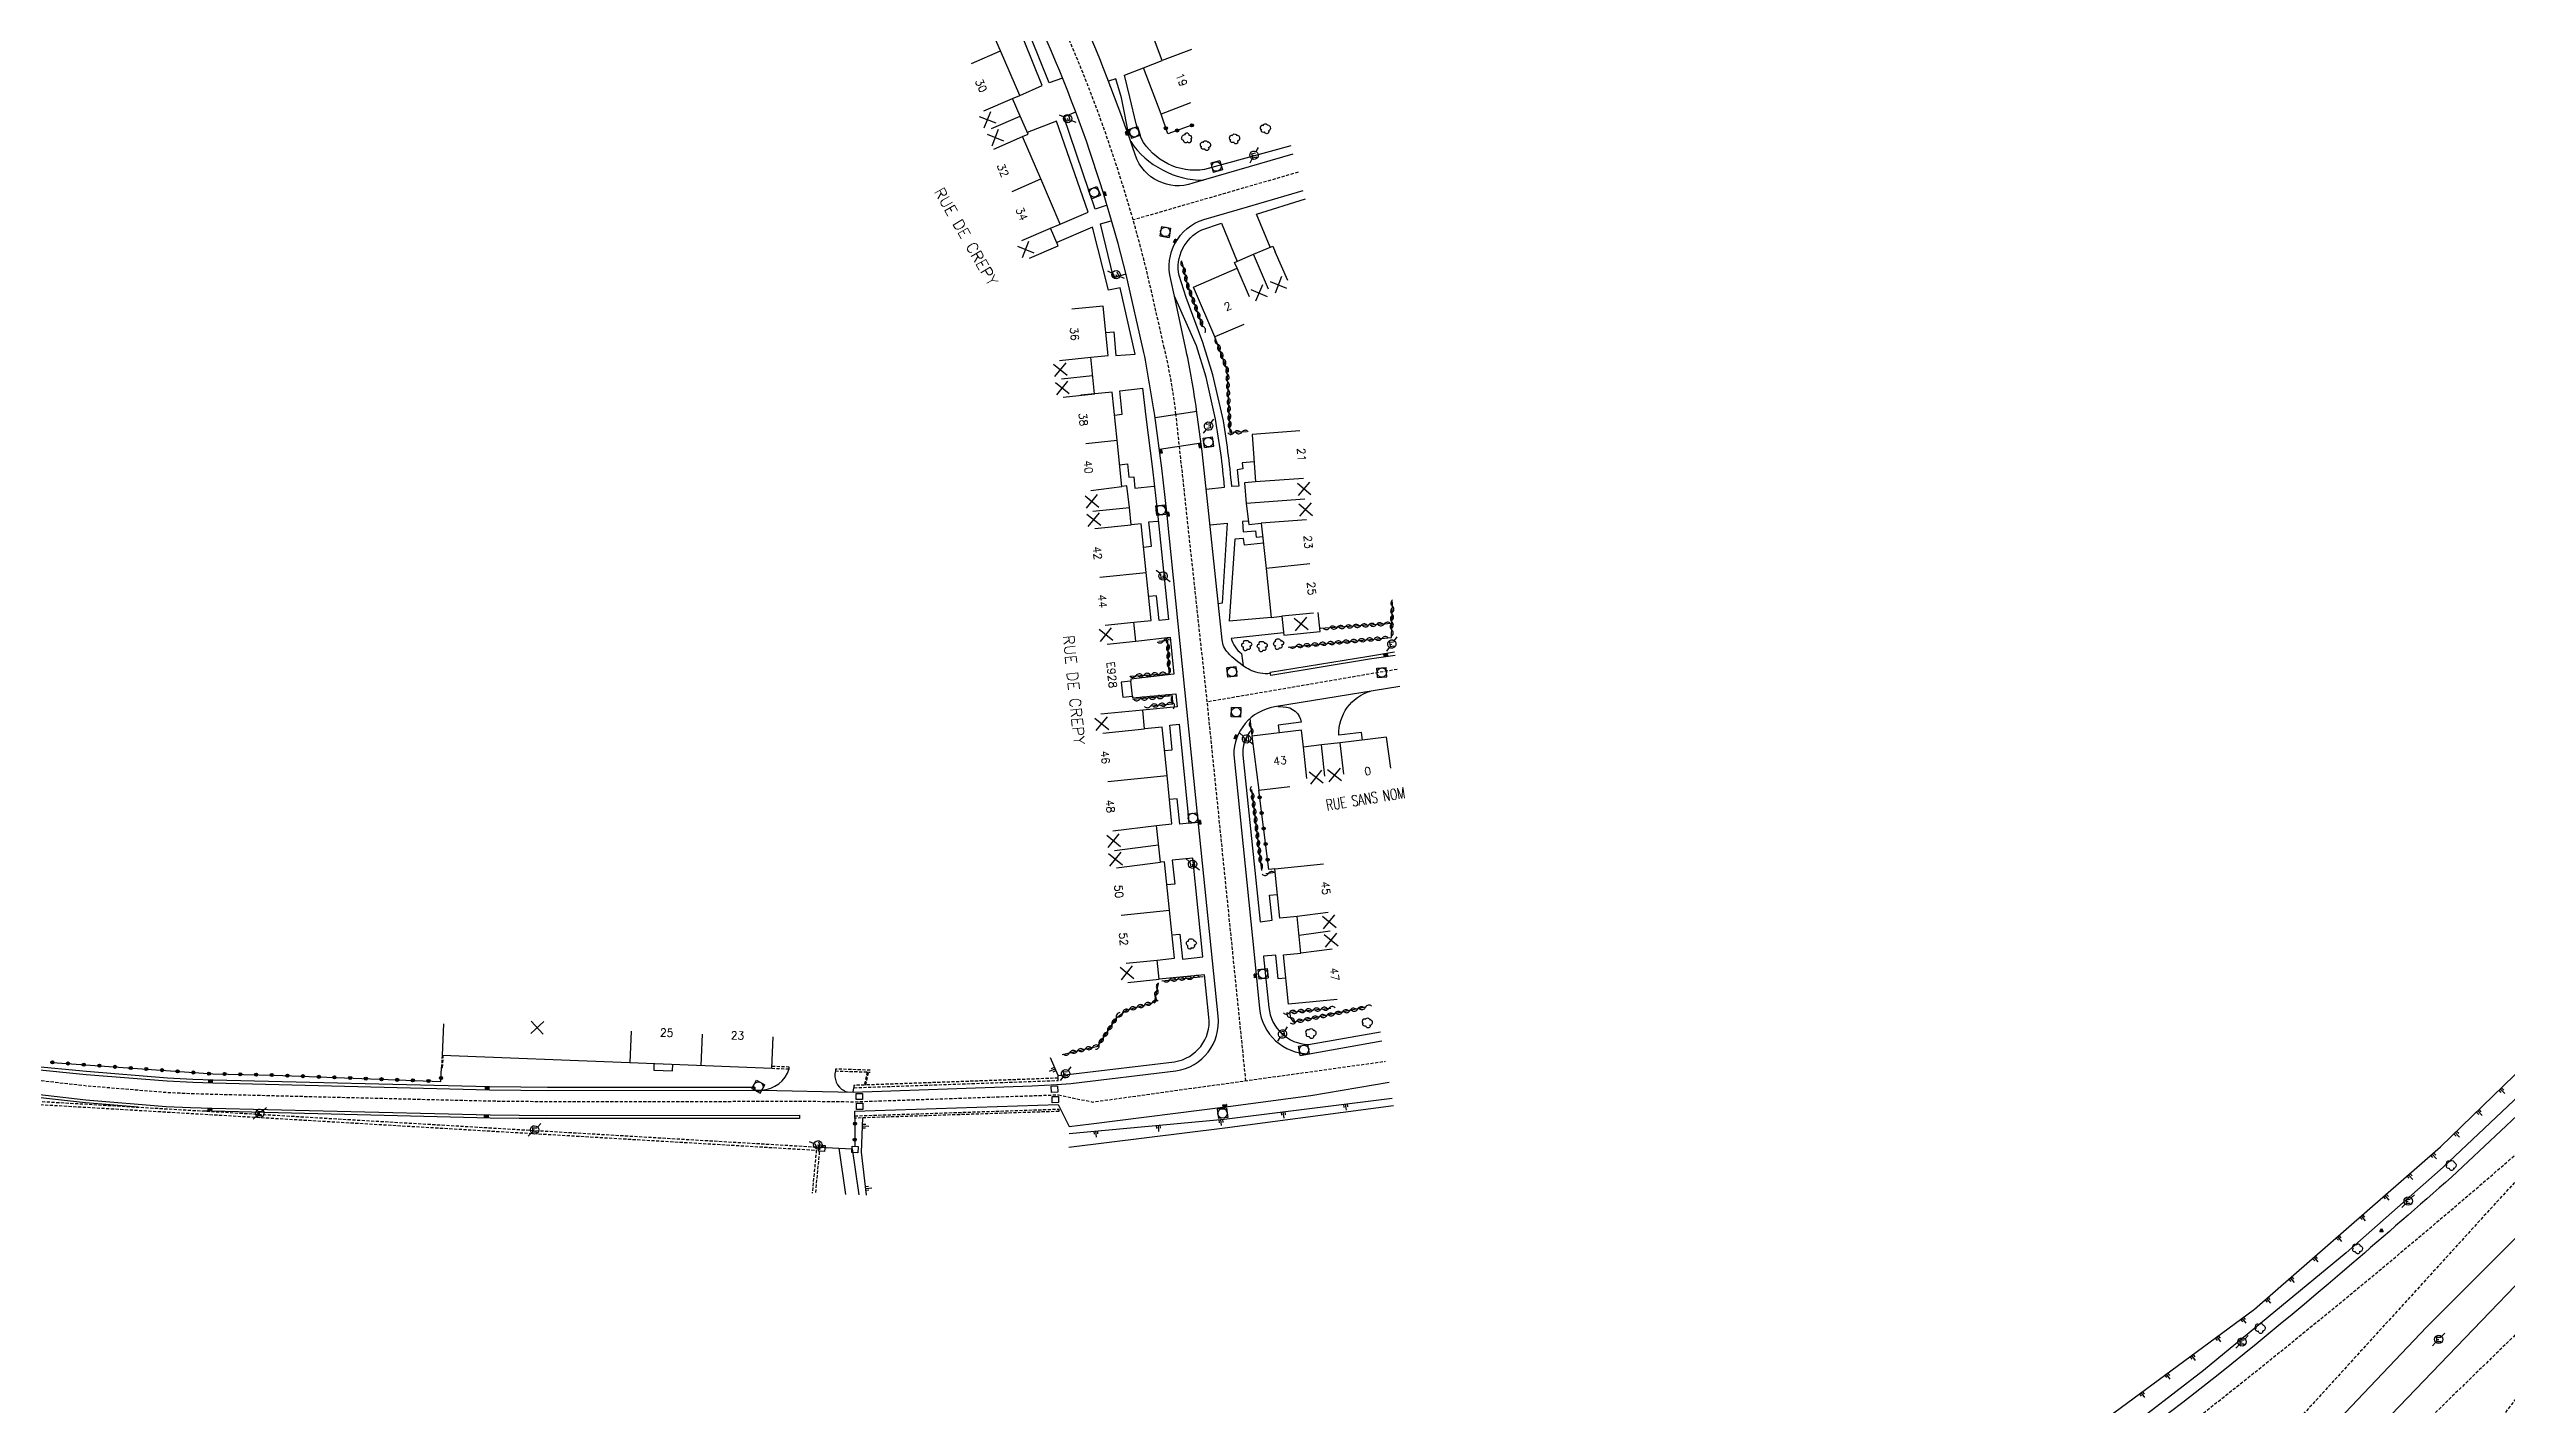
# Model space of a CAD drawing. Header units: millimetres. Extents: x 84999 to 86000, y 139000 to 140000.
# Drawn here: x 85243.6 to 85635, y 139543.6 to 139759.6 of the extents above; entities that cross this region are included whole.
import ezdxf
from ezdxf.enums import TextEntityAlignment as Align

# ---------------------------------------------------------------- set-up
doc = ezdxf.new("R2010")
doc.units = ezdxf.units.MM
doc.linetypes.add('DASHED', pattern=[0.75, 0.5, -0.25])
doc.layers.get('0').update_dxf_attribs({"linetype": 'CONTINUOUS'})
for name, color, linetype in [('W0001', 6, 'DASHED'), ('W0008', 7, 'CONTINUOUS'), ('W0100', 7, 'CONTINUOUS'), ('W0112', 1, 'DASHED'), ('W0211', 2, 'CONTINUOUS'), ('W0300', 7, 'CONTINUOUS'), ('W0310', 3, 'CONTINUOUS'), ('W0322', 7, 'CONTINUOUS'), ('W0330', 7, 'CONTINUOUS'), ('W0334', 7, 'CONTINUOUS'), ('W0400', 7, 'CONTINUOUS'), ('W0420', 7, 'CONTINUOUS'), ('W0471', 7, 'CONTINUOUS'), ('W0851', 7, 'CONTINUOUS'), ('W0984', 7, 'CONTINUOUS'), ('W0989', 7, 'CONTINUOUS'), ('W0991', 7, 'CONTINUOUS'), ('W1102', 7, 'CONTINUOUS')]:
    doc.layers.add(name, color=color, linetype=linetype)
doc.styles.get("Standard").update_dxf_attribs({"font": 'romans.shx', "width": 0.85})

# ---------------------------------------------------------------- blocks, each defined once
blk = doc.blocks.new('t211o')
at = {"color": 0, "linetype": 'Continuous'}
for p, q in [((-0.29, 0.5), (-0.29, 0)), ((0, 1), (0, 0)), ((0.29, 0.5), (0.29, 0))]:
    blk.add_line(p, q, dxfattribs=at)
blk = doc.blocks.new('T471')
for p, q in [((-0.333334, 0.333334), (-0.333334, -0.333334)), ((-0.333334, 0.333334), (0.333334, 0.333334)), ((-0.333334, 0), (0, 0)), ((0.500001, 0.500001), (1.000002, 1.000002)), ((-0.500001, -0.500001), (-1.000002, -1.000002)), ((-0.333334, -0.333334), (0.333334, -0.333334))]:
    blk.add_line(p, q)
blk.add_ellipse((0, 0), major_axis=(0.471405, 0.471405), ratio=1, start_param=5.4977871438, end_param=11.780972451)
blk = doc.blocks.new('T300')
for p, q in [((-0.8, 0.51), (-0.86, 0.34)), ((-0.86, 0.34), (-0.86, 0.17)), ((-0.86, 0.17), (-0.74, 0.06)), ((-0.69, 0.63), (-0.8, 0.51)), ((-0.8, -0.06), (-0.74, 0.06)), ((-0.74, 0.06), (-0.69, 0.11)), ((-0.57, 0.69), (-0.69, 0.63)), ((-0.46, 0.69), (-0.57, 0.69)), ((-0.29, 0.63), (-0.46, 0.69)), ((-0.29, 0.63), (-0.17, 0.74)), ((-0.23, 0.57), (-0.29, 0.63)), ((-0.17, 0.74), (-0.06, 0.8)), ((-0.06, 0.8), (0.06, 0.8)), ((0.06, 0.8), (0.23, 0.74)), ((0.23, 0.74), (0.34, 0.63)), ((0.34, 0.63), (0.4, 0.51)), ((0.46, 0.46), (0.34, 0.46)), ((0.4, 0.51), (0.4, 0.46)), ((0.57, 0.4), (0.46, 0.46)), ((0.57, 0.4), (0.69, 0.29)), ((0.69, 0.29), (0.74, 0.17)), ((0.74, 0.06), (0.69, -0.17)), ((0.74, 0.17), (0.74, 0.06)), ((-0.8, -0.17), (-0.8, -0.06)), ((-0.8, -0.23), (-0.8, -0.17)), ((-0.74, -0.34), (-0.8, -0.23)), ((-0.69, -0.4), (-0.74, -0.34)), ((-0.51, -0.46), (-0.69, -0.4)), ((-0.4, -0.46), (-0.51, -0.46)), ((-0.4, -0.46), (-0.34, -0.46)), ((-0.34, -0.46), (-0.34, -0.4)), ((-0.34, -0.51), (-0.34, -0.46)), ((-0.29, -0.63), (-0.34, -0.51)), ((-0.17, -0.74), (-0.29, -0.63)), ((-0.06, -0.8), (-0.17, -0.74)), ((0.06, -0.8), (-0.06, -0.8)), ((0.17, -0.74), (0.06, -0.8)), ((0.23, -0.69), (0.17, -0.74)), ((0.29, -0.46), (0.23, -0.46)), ((0.29, -0.63), (0.23, -0.69)), ((0.46, -0.4), (0.29, -0.46)), ((0.34, -0.51), (0.29, -0.63)), ((0.34, -0.51), (0.34, -0.46)), ((0.57, -0.34), (0.46, -0.4)), ((0.63, -0.29), (0.57, -0.34)), ((0.69, -0.17), (0.63, -0.29))]:
    blk.add_line(p, q)
blk = doc.blocks.new('T400')
for p, q in [((-0.15, 0.3), (0.15, 0.3)), ((-0.15, -0.25), (-0.15, 0.3)), ((-0.15, 0.15), (0.15, 0.15)), ((-0.15, 0), (0.15, 0)), ((0.15, 0.3), (0.15, -0.25)), ((-0.15, -0.15), (0.15, -0.15)), ((-0.15, -0.25), (-0.15, -0.3)), ((-0.15, -0.3), (0.15, -0.3)), ((0.15, -0.3), (0.15, -0.25))]:
    blk.add_line(p, q)
blk = doc.blocks.new('T420')
for p, q in [((0.75, 0.75), (-0.75, 0.75)), ((-0.75, 0.75), (-0.75, -0.75)), ((0.75, 0.75), (0.75, -0.75)), ((0.75, -0.75), (-0.75, -0.75))]:
    blk.add_line(p, q)
blk.add_ellipse((0, 0), major_axis=(-0.53, 0.53), ratio=1, start_param=3.926991, end_param=10.210176)
blk = doc.blocks.new('t112o')
at = {"color": 0, "linetype": 'Continuous'}
for p, q in [((-0.5, 0.5), (0.5, 0.5)), ((-0.5, -0.5), (-0.5, 0.5)), ((0.5, 0.5), (0.5, -0.5)), ((0.5, -0.5), (-0.5, -0.5))]:
    blk.add_line(p, q, dxfattribs=at)
blk = doc.blocks.new('t310o')
at = {"color": 0, "linetype": 'Continuous'}
for centre, start, end in [((-0.5, 0.38), 216.8699, 323.1304), ((0.5, -0.37), 36.8699, 143.1303)]:
    blk.add_arc(centre, 0.625, start, end, dxfattribs=at)
blk = doc.blocks.new('t322o')
at = {"color": 0, "linetype": 'Continuous'}
for radius in [0.25, 0.15]:
    blk.add_circle((0, 0), radius, dxfattribs=at)
blk = doc.blocks.new('t991o')
at = {"color": 0, "linetype": 'Continuous'}
for p, q in [((-1, 1), (1, -1)), ((-1, -1), (1, 1))]:
    blk.add_line(p, q, dxfattribs=at)
blk = doc.blocks.new('T851')
for p, q in [((-0.25, -0.15), (0, 0.32)), ((0, 0.32), (0.25, -0.15)), ((-0.25, -0.15), (0.25, -0.15))]:
    blk.add_line(p, q)
for major_axis in [(-0.106, 0.106), (-0.0354, 0.0354), (-0.0236, 0.0236)]:
    blk.add_ellipse((0, 0), major_axis=major_axis, ratio=1, start_param=3.926991, end_param=10.210176)

msp = doc.modelspace()

# ---------------------------------------------------------------- linework, layer by layer
at = {"layer": 'W0001'}
for points in [[(85434.19, 139595.2), (85428.04, 139655.58), (85423.06, 139701.42, 0.029369), (85421.2, 139712.03), (85418.36, 139724.45, 0.028049), (85410.15, 139750.9, 0.029351), (85398.9, 139776.22, 0.01135), (85392.56, 139787.84), (85375.29, 139817.66, -0.042002), (85362.34, 139844.58, -0.054806), (85354.28, 139877.85), (85353.41, 139887.66), (85353.21, 139897.58), (85353.41, 139902.75)], [(85656.49, 139601.2, -0.024814), (85549.76, 139514.05), (85541.64, 139508.44)], [(85671.33, 139588.7, 0.012305), (85604.16, 139501.43)]]:
    msp.add_lwpolyline(points, format="xyb", dxfattribs=at)
at = {"layer": 'W0001', "flags": 128}
for points in [[(85442.5, 139739.99), (85416.23, 139732.39)], [(85458.29, 139660.78), (85428.04, 139655.58)], [(85656.49, 139601.2), (85600.5, 139539.75), (85581.9, 139520.17), (85567.06, 139504.29)], [(85404.34, 139592.98), (85409.77, 139591.83), (85456.44, 139598.32)], [(85671.33, 139588.7), (85622.9, 139541.59), (85592.8, 139510.22), (85587.11, 139504.29)]]:
    msp.add_lwpolyline(points, dxfattribs=at)
msp.add_lwpolyline([(85118.72, 139612.57, -0.178447), (85132.45, 139616.98), (85140.3, 139615.85), (85140.98, 139615.77), (85185.41, 139606.51), (85225.74, 139598.1), (85231.87, 139596.8), (85236.88, 139595.85), (85249.64, 139594.42), (85262.37, 139593.37), (85266.18, 139593.19), (85269.56, 139593.09), (85313.87, 139592), (85318.47, 139591.96), (85322.82, 139591.91), (85365.31, 139591.95), (85371.83, 139591.87), (85404.34, 139592.98)], format="xyb", dxfattribs=at)
at = {"layer": 'W0008'}
for points in [[(85441.68, 139742.88), (85425.75, 139738.24, -0.413102), (85416.59, 139742.67, 0.023265), (85407.07, 139767.16, 0.025861), (85394.66, 139790.95), (85391.57, 139796.33), (85381.44, 139813.79), (85373.92, 139826.98, -0.416484), (85377.6, 139838.33), (85377.43, 139838.8), (85392.69, 139844.81)], [(85240.49, 139597.13), (85249.46, 139596.22), (85262.38, 139595.2), (85266.45, 139594.99), (85269.66, 139594.89), (85313.69, 139593.79), (85318.68, 139593.73), (85322.94, 139593.69), (85355.97, 139593.71), (85357.06, 139593.74), (85371.65, 139593.42), (85400.16, 139594.41), (85404.09, 139594.61), (85406.31, 139594.8), (85423.04, 139596.78, 0.401912), (85429.79, 139605.5), (85426.61, 139636.65), (85421.59, 139685.84), (85420.79, 139692.86), (85419.71, 139701.22, 0.004134), (85417.96, 139711.29), (85415.13, 139723.68, 0.028011), (85407.04, 139749.74, 0.029346), (85395.95, 139774.7, 0.011345)], [(85457.96, 139662.99), (85453.88, 139662.38), (85438.14, 139659.8), (85438.11, 139660.12, -0.08533), (85436.47, 139660.16, -0.09957), (85433.95, 139661.2, -0.053728), (85431.35, 139663.39, -0.17539), (85430.42, 139665.49), (85428.3, 139685.57), (85427.23, 139695.51), (85426.35, 139702.15, 0.011902), (85424.69, 139711.6), (85422.84, 139720.24), (85422.23, 139722.88, -0.396131), (85427.48, 139732.49), (85434.45, 139734.5), (85443.33, 139737.09)], [(85458.69, 139658.07), (85438.77, 139654.78, 0.370728), (85432.25, 139647.14), (85435.54, 139614.82), (85436.37, 139606.74, 0.385961), (85444.29, 139599.51), (85455.86, 139601.59)], [(85213.08, 139527.92), (85186.61, 139552.74), (85174.76, 139563.81), (85127.53, 139608.09, -0.666278), (85132.07, 139614.78), (85139.99, 139613.64), (85140.61, 139613.56), (85184.95, 139604.33), (85225.28, 139595.91), (85231.43, 139594.61), (85236.55, 139593.64), (85249.43, 139592.19), (85262.23, 139591.14), (85266.1, 139590.96), (85269.5, 139590.86), (85313.84, 139589.76), (85318.44, 139589.72), (85322.81, 139589.68), (85363.08, 139589.71), (85363.08, 139589.21)], [(85641.91, 139594.55), (85626.27, 139579.89, -0.001829), (85610.35, 139566.03, -0.029238), (85547.28, 139517.67)], [(85677.12, 139583.82), (85652.63, 139555.37, 0.013247), (85611.16, 139504.28, 0.013247)]]:
    msp.add_lwpolyline(points, format="xyb", dxfattribs=at)
for points in [[(85573.4, 139504.29), (85585.27, 139516.99), (85622.27, 139555.93), (85637.99, 139571.7), (85661.22, 139597.22)], [(85371.89, 139589.62), (85371.92, 139590.35), (85404.27, 139591.43), (85406.06, 139587.92), (85409.55, 139588.37), (85431.38, 139591.1), (85444.52, 139592.88), (85457.03, 139595.01)], [(85580.46, 139504.29), (85589.33, 139513.54), (85627.02, 139552.82), (85641.74, 139568.13), (85665.53, 139593.58)]]:
    msp.add_lwpolyline(points, dxfattribs=at)
at = {"layer": 'W0100'}
for points in [[(85425.35, 139751.04), (85420.68, 139749.27), (85417.88, 139756.65), (85420.87, 139757.81), (85419.82, 139760.62), (85418.83, 139763.27), (85417.25, 139762.68), (85411.73, 139777.22), (85413.31, 139777.81), (85412.26, 139780.5), (85411.17, 139783.29), (85409.66, 139782.7), (85406.84, 139790.15), (85411.5, 139791.97)], [(85399.71, 139726.29), (85404.3, 139728.27), (85403.09, 139731.09), (85404.63, 139731.75), (85401.53, 139738.93), (85398.63, 139745.68), (85399.49, 139746.05), (85398.24, 139748.96), (85397.02, 139751.76), (85398.16, 139752.24), (85395.09, 139759.32), (85392, 139766.46), (85389.04, 139765.14), (85386.72, 139770.56), (85389.68, 139771.83), (85386.55, 139779.15), (85381.96, 139777.16)], [(85433.86, 139715.73), (85429.27, 139713.76), (85425.85, 139721.71), (85432.78, 139724.73), (85432.4, 139725.62), (85435.4, 139726.93), (85438.47, 139728.24), (85438.88, 139727.3)], [(85410.08, 139704.67), (85409.48, 139710.52), (85412.26, 139710.81), (85411.44, 139718.68), (85406.47, 139718.17)], [(85412.08, 139664.8), (85416.65, 139665.27), (85416.34, 139668.28), (85419.12, 139668.56), (85418.33, 139676.22), (85417.5, 139683.96), (85415.92, 139683.79), (85415.63, 139686.58), (85415.22, 139690.02), (85414.45, 139689.9), (85413.67, 139697.28), (85412.87, 139704.97), (85407.88, 139704.46)], [(85442.78, 139698.78), (85435.17, 139698.21), (85435.74, 139690.64), (85433.98, 139690.51), (85434.23, 139687.2), (85434.66, 139683.88), (85436.65, 139684.05), (85437.4, 139676.84), (85438.2, 139669.06), (85439.92, 139669.23), (85440.22, 139666.23), (85446, 139666.8), (85445.7, 139669.82)], [(85415.41, 139610.89), (85420.38, 139611.4), (85420.07, 139614.46), (85422.81, 139614.74), (85422.02, 139622.41), (85421.23, 139630.12), (85420.57, 139630.05), (85419.96, 139635.92), (85422.41, 139636.16), (85421.63, 139643.86), (85420.86, 139651.56), (85418.06, 139651.28), (85417.76, 139654.29), (85411.1, 139653.62)], [(85456.61, 139649.97), (85449.21, 139649.06), (85446.25, 139648.73), (85443.37, 139648.39), (85443.04, 139651.1), (85435.15, 139650.15), (85436.23, 139641.5), (85441.19, 139642.12)], [(85448.72, 139608.16), (85440.98, 139607.41), (85440.19, 139615.29), (85442.95, 139615.57), (85442.36, 139621.4), (85439.59, 139621.12), (85438.79, 139629), (85446.54, 139629.78)], [(85306.36, 139604.28), (85306.17, 139599.28), (85336.09, 139598.11), (85358.67, 139597.21), (85358.87, 139602.21)]]:
    msp.add_lwpolyline(points, dxfattribs=at)
msp.add_lwpolyline([(85414.57, 139656.35), (85416.12, 139656.49), (85415.88, 139658.9), (85414.33, 139658.76)], close=True, dxfattribs=at)
at = {"layer": 'W0112'}
for points in [[(85306.17, 139599.28), (85306.06, 139597.33), (85306.24, 139597.32), (85306.35, 139599.27)], [(85358.67, 139597.21), (85361.45, 139597.1), (85361.46, 139597.4), (85358.69, 139597.51)], [(85374.35, 139596.9), (85368.83, 139597.08), (85368.82, 139596.78), (85373.88, 139596.62), (85373.43, 139594.54), (85371.76, 139594.48), (85371.77, 139594.11), (85404.3, 139595.26), (85404.28, 139595.63), (85373.63, 139594.54), (85374.08, 139596.61), (85374.34, 139596.6)], [(85230.9, 139587.58), (85231.22, 139592.57), (85366.32, 139584.63), (85365.61, 139577.3)], [(85231.4, 139587.54), (85231.69, 139592.04), (85365.77, 139584.16), (85365.11, 139577.32)]]:
    msp.add_lwpolyline(points, dxfattribs=at)
msp.add_lwpolyline([(85404.4, 139590.33), (85371.91, 139589.26), (85371.89, 139589.62), (85404.39, 139590.7)], close=True, dxfattribs=at)
at = {"layer": 'W0211', "flags": 128}
msp.add_lwpolyline([(85390.14, 139416.61), (85389.03, 139418.73), (85394.59, 139422.22), (85408.95, 139431.84), (85430.38, 139446.22), (85459.57, 139465.95), (85462.77, 139470), (85467.38, 139472.43), (85482.64, 139480.49), (85528.29, 139511.59), (85538.91, 139518.82), (85570.4, 139540.79), (85594.87, 139558.83), (85624.46, 139584.67), (85646.27, 139605.75)], dxfattribs=at)
at = {"layer": 'W0211'}
for points in [[(85650.43, 139606.31), (85641.71, 139597.33), (85624.88, 139581.42), (85609.43, 139567.81), (85586.71, 139549.05), (85577.92, 139542.26), (85546.85, 139519.37), (85523.58, 139502.65), (85515.26, 139497.02)], [(85404.28, 139596.07), (85403.06, 139598.88)], [(85406.03, 139586.83), (85430.71, 139589.1), (85457.49, 139592.43)], [(85373.75, 139576.99), (85372.96, 139583.85), (85373.19, 139589.3)]]:
    msp.add_lwpolyline(points, dxfattribs=at)
at = {"layer": 'W0310'}
for points in [[(85427.34, 139715.42), (85424.92, 139721.94), (85424.02, 139725.7)], [(85434.28, 139698.64), (85431.68, 139698.5), (85431.53, 139701.65), (85431.22, 139708.45), (85429.27, 139713.76)], [(85457.38, 139665.84), (85457.54, 139671.52)], [(85457.48, 139668.1), (85446.08, 139667.3)], [(85415.81, 139659.71), (85421.96, 139660.13), (85421.75, 139665.4), (85420.33, 139665.21)], [(85440.91, 139664.34), (85457.38, 139665.84)], [(85419.06, 139654.96), (85422.57, 139655.28), (85422.5, 139656.56), (85416.17, 139655.96)], [(85435.18, 139650.22), (85434.94, 139652.42)], [(85436.71, 139628.7), (85435.14, 139641.63)], [(85438.85, 139628.39), (85437.36, 139628.21)], [(85420.81, 139611.14), (85427.38, 139611.85)], [(85404.91, 139599.38), (85410.6, 139600.74), (85413.63, 139605.32), (85415.2, 139606.47), (85419.61, 139607.75), (85420.28, 139610.72)], [(85453.24, 139606.92), (85441.84, 139604.58), (85441.33, 139605.27), (85441.18, 139606.13)], [(85441.18, 139606.13), (85447.75, 139606.78)]]:
    msp.add_lwpolyline(points, dxfattribs=at)
at = {"layer": 'W0322'}
for points in [[(85425.6, 139747.48), (85421.75, 139746.13), (85420.68, 139749.27)], [(85438.79, 139629), (85437.87, 139628.9), (85436.23, 139641.5)], [(85244.09, 139598.15), (85269.64, 139596.32), (85279.43, 139596.12), (85305.95, 139595.1), (85306.06, 139597.33)], [(85371.91, 139589.26), (85371.91, 139584.77)]]:
    msp.add_lwpolyline(points, dxfattribs=at)
at = {"layer": 'W0330'}
msp.add_lwpolyline([(85405.97, 139584.65), (85430.84, 139587.71), (85457.69, 139591.27)], dxfattribs=at)
at = {"layer": 'W0334'}
for points in [[(85405, 139754.98), (85402.87, 139754.26), (85400, 139761.37), (85396.64, 139768.57), (85398.57, 139769.46)], [(85398.16, 139752.24), (85401.72, 139753.81), (85398.85, 139760.95), (85395.69, 139767.98), (85392, 139766.46)], [(85415.64, 139745.45), (85414.4, 139751.84), (85413.49, 139754.9), (85412.32, 139754.5)], [(85412.09, 139734.73), (85410.19, 139734.13), (85405.19, 139748.81), (85407.09, 139749.6)], [(85404.63, 139731.75), (85409.07, 139733.66), (85404.02, 139748.16), (85399.37, 139746.33)], [(85438.05, 139728.06), (85435.88, 139733.34), (85443.71, 139735.74)], [(85411.88, 139714.46), (85413.14, 139714.59), (85413.49, 139710.78), (85416.55, 139711.01), (85414.19, 139721.6), (85412.33, 139721.19), (85409.77, 139731.24), (85404.08, 139728.8)], [(85415.11, 139723.75), (85413.12, 139723.25), (85411.04, 139731.76), (85412.73, 139732.23)], [(85413.25, 139701.3), (85414.5, 139701.43), (85414.1, 139705.19), (85417.37, 139705.54), (85417.75, 139705.59), (85418.24, 139701.03), (85419.31, 139692.68), (85420.11, 139685.68), (85421.84, 139668.72), (85420.36, 139668.57), (85419.95, 139672.51), (85418.72, 139672.38)], [(85419.75, 139700.93), (85426.38, 139701.9)], [(85427.06, 139696.8), (85420.41, 139695.84)], [(85414.08, 139693.38), (85415.33, 139693.51), (85415.53, 139691.39), (85416.33, 139691.47), (85416.52, 139689.65), (85419.53, 139689.96)], [(85417.9, 139680.25), (85419.15, 139680.39), (85418.76, 139684.29), (85420.16, 139684.41)], [(85428.49, 139683.81), (85431.2, 139684.07), (85430.41, 139671.3), (85429.82, 139671.21)], [(85434.6, 139684.37), (85433.63, 139684.33), (85433.75, 139682.68), (85435.75, 139682.83), (85435.85, 139681.82), (85436.87, 139681.93)], [(85436.98, 139680.91), (85433.95, 139680.59), (85433.82, 139681.63), (85432.43, 139681.52), (85431.55, 139668.46)], [(85438.2, 139669.06), (85431.55, 139668.46)], [(85416.65, 139665.27), (85422.13, 139665.91), (85422.73, 139660), (85415.86, 139659.2), (85415.88, 139658.9)], [(85438.11, 139660.12), (85438.07, 139660.31), (85453.8, 139662.87), (85457.88, 139663.55)], [(85416.12, 139656.49), (85416.15, 139656.24), (85423.05, 139656.87), (85423.26, 139654.8), (85417.76, 139654.29)], [(85421.23, 139647.83), (85422.47, 139647.95), (85422.08, 139651.88), (85423.54, 139652.05), (85425.13, 139636.5), (85425.15, 139636.26), (85423.66, 139636.12), (85423.26, 139640.17), (85422.02, 139640.04)], [(85422.43, 139618.47), (85423.66, 139618.59), (85424.07, 139614.59), (85427.33, 139614.95), (85425.72, 139630.7), (85422.43, 139630.38), (85422.86, 139626.56), (85421.61, 139626.43)], [(85228.37, 139599.66), (85228.44, 139599.84), (85235.11, 139598.39), (85238.06, 139597.92), (85240.55, 139597.62), (85249.51, 139596.72), (85262.42, 139595.7), (85266.47, 139595.48), (85269.67, 139595.39), (85313.69, 139594.29), (85318.69, 139594.23), (85322.94, 139594.19), (85355.95, 139594.21), (85355.97, 139593.71)], [(85339.91, 139597.95), (85339.87, 139596.93), (85342.86, 139596.8), (85342.9, 139597.84)], [(85371.65, 139593.42), (85371.77, 139594.11)], [(85363.08, 139589.21), (85322.81, 139589.18), (85318.44, 139589.22), (85313.83, 139589.26), (85269.49, 139590.36), (85268.04, 139590.4)], [(85366.32, 139584.63), (85369.38, 139584.46), (85370.44, 139577.11)], [(85369.38, 139584.46), (85371.48, 139584.36), (85372.53, 139577.03)]]:
    msp.add_lwpolyline(points, dxfattribs=at)
for points in [[(85441.33, 139744.23), (85427.62, 139740.41, -0.312357), (85417.49, 139745.42), (85416.7, 139747.7), (85415.72, 139751.97), (85414.86, 139755.49), (85417.88, 139756.65)], [(85415.84, 139744.88, 0.248202), (85427.46, 139738.73, 0.211993)], [(85435.5, 139693.84), (85433.6, 139693.7), (85433.7, 139692.71), (85432.81, 139692.57), (85433.08, 139689.95), (85431.94, 139689.91, 0.023901), (85430.48, 139701.07), (85428.91, 139707.7), (85427.36, 139712.88), (85424.67, 139720.06), (85423.55, 139723.53, -0.339053), (85427.15, 139730.82), (85430.29, 139731.88), (85432.82, 139725.8)], [(85427.88, 139689.51), (85430.78, 139689.81, 0.025442), (85429.34, 139700.63), (85427.85, 139707.34), (85426.34, 139712.33), (85422.84, 139720.24)], [(85440.18, 139666.58), (85431.84, 139665.72, 0.171025), (85433.5, 139663.3), (85433.77, 139661.33)], [(85439.29, 139654.86), (85440.15, 139654.82, -0.365896), (85443.02, 139652.34), (85439.32, 139651.88), (85439.47, 139650.67)], [(85452.77, 139649.49), (85452.62, 139650.71), (85449.01, 139650.3, -0.342908), (85454.06, 139657.32)], [(85434.84, 139652.92), (85435.01, 139651.06, 0.13086), (85433.76, 139648.35, 0.068971), (85433.71, 139647.09), (85436.45, 139620.56), (85438.36, 139620.79), (85437.95, 139624.79), (85439.2, 139624.91)], [(85257.75, 139591.01), (85249.38, 139591.69), (85236.48, 139593.15), (85231.33, 139594.12), (85225.18, 139595.42), (85184.85, 139603.84), (85140.5, 139613.07), (85139.92, 139613.14), (85131.98, 139614.29), (85130.98, 139614.21, 0.57016), (85127.92, 139608.42), (85175.1, 139564.18), (85186.95, 139553.11), (85213.43, 139528.29), (85237.81, 139505.43), (85251.33, 139492.76, 0.047231), (85291.04, 139461.85, 0.013694), (85309.84, 139450.59), (85332.92, 139438.31), (85359.49, 139425.02), (85371.83, 139418.64), (85379.75, 139413.86, 0.312182), (85396.43, 139414), (85404.87, 139419.58)], [(85404.29, 139595.73), (85404.28, 139596.07), (85406.72, 139596.34), (85422.84, 139598.25, 0.401096), (85428.31, 139605.34), (85427.62, 139612.1), (85420.38, 139611.4)], [(85440.56, 139611.56), (85439.34, 139611.44), (85438.96, 139615.21), (85437.01, 139615.06), (85437.02, 139614.97), (85437.85, 139606.89, 0.380625), (85444.16, 139601), (85455.61, 139603)], [(85357.06, 139593.74, 0.308831), (85361.45, 139597.1, 0.308831)], [(85368.82, 139596.78, 0.351981), (85370.18, 139593.64, 0.062787), (85370.71, 139593.44)]]:
    msp.add_lwpolyline(points, format="xyb", dxfattribs=at)
at = {"layer": 'W1102'}
for points in [[(85390.51, 139757.33), (85395.09, 139759.32)], [(85425.55, 139759.56), (85420.87, 139757.81)], [(85392.43, 139749.78), (85397.02, 139751.76)], [(85393.65, 139746.98), (85398.24, 139748.96)], [(85394.04, 139743.69), (85398.63, 139745.68)], [(85396.94, 139736.94), (85401.53, 139738.93)], [(85398.5, 139729.11), (85403.09, 139731.09)], [(85437.81, 139721.38), (85435.4, 139726.93)], [(85440.88, 139722.72), (85438.88, 139727.3)], [(85434.78, 139720.15), (85432.78, 139724.73)], [(85404.5, 139710), (85409.48, 139710.52)], [(85404.81, 139707.08), (85409.78, 139707.6)], [(85405.11, 139704.15), (85410.08, 139704.67)], [(85408.7, 139696.75), (85413.67, 139697.28)], [(85409.49, 139689.28), (85414.45, 139689.9)], [(85443.35, 139691.21), (85435.74, 139690.64)], [(85409.83, 139685.99), (85415.63, 139686.58)], [(85443.6, 139687.9), (85434.23, 139687.2)], [(85410.13, 139683.2), (85415.92, 139683.79)], [(85443.85, 139684.58), (85436.65, 139684.05)], [(85410.95, 139675.46), (85418.33, 139676.22)], [(85444.37, 139677.57), (85437.4, 139676.84)], [(85411.76, 139667.81), (85416.34, 139668.28)], [(85444.95, 139669.75), (85439.92, 139669.23)], [(85411.4, 139650.61), (85418.06, 139651.28)], [(85443.91, 139643.41), (85443.37, 139648.39)], [(85446.79, 139643.76), (85446.25, 139648.73)], [(85449.82, 139644.09), (85449.21, 139649.06)], [(85457.29, 139645.01), (85456.61, 139649.97)], [(85412.18, 139642.91), (85421.63, 139643.86)], [(85412.98, 139635.02), (85419.96, 139635.92)], [(85413.29, 139631.9), (85420.28, 139632.8)], [(85413.57, 139629.15), (85420.57, 139630.05)], [(85414.33, 139621.62), (85422.02, 139622.41)], [(85447.32, 139622.05), (85442.36, 139621.4)], [(85447.63, 139619.03), (85442.67, 139618.39)], [(85447.91, 139616.21), (85442.95, 139615.57)], [(85415.1, 139613.95), (85420.07, 139614.46)], [(85336.28, 139603.1), (85336.09, 139598.11)]]:
    msp.add_lwpolyline(points, dxfattribs=at)
at = {"layer": 'W1102', "flags": 128}
msp.add_lwpolyline([(85347.58, 139602.66), (85347.38, 139597.66)], dxfattribs=at)

# ---------------------------------------------------------------- block references
at = {"layer": 'W0112'}
for p, rotation in [((85372.63, 139592.71), 269.7502285819651), ((85403.7, 139593.87), 2.02163816397968), ((85403.84, 139592.21), 2.02163816397968), ((85372.68, 139591.15), 0.2302586919775962), ((85366.63, 139584.46), 265.7454786055937), ((85371.93, 139584.27), 177.4657207047941)]:
    msp.add_blockref('t112o', p, dxfattribs=dict(at, rotation=rotation))
at = {"layer": 'W0211'}
for p, rotation in [((85403.82, 139597.13), 113.537641043425), ((85634.01, 139593.9), 224.0333438826603), ((85373.14, 139587.97), 267.579655623164), ((85420.26, 139588.14), 185.26430736146), ((85430.22, 139589.06), 185.26430736146), ((85440.14, 139590.27), 187.4449278262), ((85450.07, 139591.5), 187.4449278262), ((85630.42, 139590.42), 224.0333438823353), ((85410.3, 139587.22), 185.26430736146), ((85626.82, 139586.95), 224.0333438826523), ((85619.4, 139580.25), 221.1210004770487), ((85623.17, 139583.53), 221.1210004771435), ((85373.63, 139578.01), 276.518777931862), ((85615.63, 139576.96), 221.1210004771114), ((85611.87, 139573.67), 221.1210004771731), ((85608.1, 139570.38), 221.1210004770104), ((85604.33, 139567.09), 221.1210004771078), ((85596.8, 139560.52), 221.121000477299), ((85600.57, 139563.81), 221.1210004772898), ((85592.91, 139557.39), 216.4011700852513), ((85588.88, 139554.42), 216.4011700851928), ((85584.86, 139551.45), 216.401170085005), ((85576.81, 139545.52), 216.4011700849936), ((85580.83, 139548.48), 216.4011700851565)]:
    msp.add_blockref('t211o', p, dxfattribs=dict(at, rotation=rotation))
at = {"layer": 'W0300'}
for p, rotation in [((85424.72, 139745.49), 171.447425462714), ((85427.84, 139744.23), 15.65229495724251), ((85432.47, 139745.31), 15.65229495724251), ((85437.39, 139746.93), 15.65229495724251), ((85434.33, 139664.69), 102.229898041383), ((85436.81, 139664.53), 102.229898041383), ((85439.4, 139664.91), 102.229898041383), ((85425.51, 139617.13), 95.89901135955797), ((85453.6, 139604.43), 7.35408545197175), ((85444.61, 139602.73), 7.35408545197175)]:
    msp.add_blockref('T300', p, dxfattribs=dict(at, rotation=rotation))
for p in [(85626.24, 139581.71), (85611.3, 139568.42), (85595.83, 139555.74)]:
    msp.add_blockref('T300', p, dxfattribs=at)
at = {"layer": 'W0310'}
for p, rotation in [((85424.21, 139724.9), 103.512396555865), ((85424.5, 139723.69), 103.512396555865), ((85424.79, 139722.47), 103.512396555865), ((85425.17, 139721.28), 110.384907637326), ((85425.6, 139720.11), 110.384907637326), ((85426.04, 139718.94), 110.384907637326), ((85426.47, 139717.76), 110.384907637326), ((85426.91, 139716.59), 110.384907637326), ((85427.34, 139715.42), 110.384907637326), ((85429.7, 139712.58), 110.1851850567657), ((85430.13, 139711.41), 110.1851850567657), ((85430.57, 139710.24), 110.1851850567657), ((85431, 139709.06), 110.1851850567657), ((85431.25, 139707.85), 92.58660163298627), ((85431.3, 139706.6), 92.58660163298627), ((85431.36, 139705.36), 92.58660163298627), ((85431.42, 139704.11), 92.58660163298627), ((85431.47, 139702.86), 92.58660163298627), ((85431.53, 139701.61), 92.7560657761565), ((85431.59, 139700.36), 92.7560657761565), ((85432.32, 139698.54), 183.0762510115966), ((85431.65, 139699.11), 92.7560657761565), ((85433.57, 139698.6), 183.0762510115966), ((85457.49, 139669.59), 88.38455653429858), ((85457.53, 139670.84), 88.38455653429858), ((85447.51, 139667.4), 184.007263113361), ((85448.75, 139667.48), 184.007263113361), ((85450, 139667.57), 184.007263113361), ((85451.25, 139667.66), 184.007263113361), ((85452.49, 139667.75), 184.007263113361), ((85453.74, 139667.83), 184.007263113361), ((85454.99, 139667.92), 184.007263113361), ((85456.23, 139668.01), 184.007263113361), ((85457.42, 139667.09), 88.38455653429858), ((85457.45, 139668.34), 88.38455653429858), ((85421.05, 139665.31), 187.335397763907), ((85421.77, 139664.86), 92.19452967037677), ((85421.82, 139663.61), 92.19452967037677), ((85421.87, 139662.36), 92.19452967037677), ((85442.16, 139664.45), 5.227294575960308), ((85443.4, 139664.57), 5.227294575960308), ((85444.65, 139664.68), 5.227294575960308), ((85445.89, 139664.79), 5.227294575960308), ((85447.14, 139664.91), 5.227294575960308), ((85448.38, 139665.02), 5.227294575960308), ((85449.63, 139665.14), 5.227294575960308), ((85450.87, 139665.25), 5.227294575960308), ((85452.12, 139665.36), 5.227294575960308), ((85453.36, 139665.48), 5.227294575960308), ((85454.6, 139665.59), 5.227294575960308), ((85455.85, 139665.7), 5.227294575960308), ((85416.69, 139659.77), 3.914433799932379), ((85417.94, 139659.86), 3.914433799932379), ((85419.19, 139659.94), 3.914433799932379), ((85420.43, 139660.03), 3.914433799932379), ((85421.92, 139661.11), 92.19452967037677), ((85417.33, 139656.07), 185.433636617439), ((85418.57, 139656.19), 185.433636617439), ((85419.06, 139654.96), 5.250788915809922), ((85419.81, 139656.31), 185.433636617439), ((85420.3, 139655.07), 5.250788915809922), ((85421.06, 139656.42), 185.433636617439), ((85421.55, 139655.19), 5.250788915809922), ((85422.56, 139655.5), 93.27227216737286), ((85435.04, 139651.46), 96.270879135168), ((85435.21, 139641.11), 96.89537441036354), ((85435.36, 139639.87), 96.89537441036354), ((85435.51, 139638.63), 96.89537441036354), ((85435.66, 139637.39), 96.89537441036354), ((85435.81, 139636.14), 96.89537441036354), ((85435.96, 139634.9), 96.89537441036354), ((85436.11, 139633.66), 96.89537441036354), ((85436.26, 139632.42), 96.89537441036354), ((85436.41, 139631.18), 96.89537441036354), ((85436.56, 139629.94), 96.89537441036354), ((85437.78, 139628.26), 187.098956685401), ((85422.06, 139611.27), 6.21882062689736), ((85423.3, 139611.41), 6.21882062689736), ((85424.54, 139611.54), 6.21882062689736), ((85425.78, 139611.68), 6.21882062689736), ((85418.04, 139607.29), 16.1939188689361), ((85419.24, 139607.64), 16.1939188689361), ((85419.8, 139608.6), 77.32090046669491), ((85420.07, 139609.81), 77.32090046669491), ((85412.2, 139603.15), 56.5398849191893), ((85412.89, 139604.2), 56.5398849191893), ((85413.58, 139605.24), 56.5398849191893), ((85414.56, 139606), 36.2625717770916), ((85415.64, 139606.6), 16.1939188689361), ((85416.84, 139606.94), 16.1939188689361), ((85441.18, 139606.13), 5.715778510341259), ((85441.34, 139605.27), 126.00041182062), ((85442.22, 139604.66), 191.610667600709), ((85442.43, 139606.25), 5.715778510341259), ((85443.45, 139604.91), 191.610667600709), ((85443.67, 139606.38), 5.715778510341259), ((85444.67, 139605.16), 191.610667600709), ((85444.91, 139606.5), 5.715778510341259), ((85445.9, 139605.41), 191.610667600709), ((85446.16, 139606.62), 5.715778510341259), ((85447.12, 139605.66), 191.610667600709), ((85447.4, 139606.75), 5.715778510341259), ((85448.35, 139605.91), 191.610667600709), ((85449.57, 139606.17), 191.610667600709), ((85450.79, 139606.42), 191.610667600709), ((85452.02, 139606.67), 191.610667600709), ((85453.24, 139606.92), 191.610667600709), ((85406.12, 139599.67), 13.3685997429038), ((85407.34, 139599.96), 13.3685997429038), ((85408.56, 139600.25), 13.3685997429038), ((85409.77, 139600.54), 13.3685997429038), ((85410.82, 139601.07), 56.5398849191893), ((85411.51, 139602.11), 56.5398849191893)]:
    msp.add_blockref('t310o', p, dxfattribs=dict(at, rotation=rotation))
at = {"layer": 'W0322'}
for p, rotation in [((85421.45, 139747), 108.937496913327), ((85423.24, 139746.65), 199.30231365996), ((85425.6, 139747.48), 199.30231365996), ((85436.38, 139640.37), 97.39034183986965), ((85436.7, 139637.9), 97.39034183986965), ((85437.02, 139635.42), 97.39034183986965), ((85437.34, 139632.94), 97.39034183986965), ((85437.66, 139630.46), 97.39034183986965), ((85244.09, 139598.15), 355.909889110946), ((85246.58, 139597.97), 355.909889110946), ((85249.08, 139597.79), 355.909889110946), ((85251.57, 139597.61), 355.909889110946), ((85254.06, 139597.43), 355.909889110946), ((85256.56, 139597.26), 355.909889110946), ((85259.05, 139597.08), 355.909889110946), ((85261.54, 139596.9), 355.909889110946), ((85264.04, 139596.72), 355.909889110946), ((85266.53, 139596.54), 355.909889110946), ((85269.02, 139596.36), 355.909889110946), ((85271.52, 139596.28), 358.800576124144), ((85274.02, 139596.23), 358.800576124144), ((85276.52, 139596.18), 358.800576124144), ((85279.02, 139596.12), 358.800576124144), ((85281.52, 139596.04), 357.8176785866021), ((85284.02, 139595.94), 357.8176785866021), ((85286.52, 139595.85), 357.8176785866021), ((85289.01, 139595.75), 357.8176785866021), ((85291.51, 139595.66), 357.8176785866021), ((85305.99, 139595.65), 86.5192022556473), ((85294.01, 139595.56), 357.8176785866021), ((85296.51, 139595.46), 357.8176785866021), ((85299.01, 139595.37), 357.8176785866021), ((85301.51, 139595.27), 357.8176785866021), ((85304, 139595.18), 357.8176785866021), ((85371.92, 139588.37), 271.314307738756), ((85371.89, 139585.83), 271.314307738756)]:
    msp.add_blockref('t322o', p, dxfattribs=dict(at, rotation=rotation))
at = {"layer": 'W0400'}
for p, rotation in [((85415.25, 139746.18), 198.4844071296891), ((85411.72, 139736.56), 195.633016379646), ((85422.92, 139729.02), 150.7477594394866), ((85420.65, 139695.49), 186.5428178068205), ((85426.91, 139696.4), 7.571055385709977), ((85421.79, 139685.48), 185.8234483672517), ((85456.48, 139663.07), 98.48383616567818), ((85432.58, 139650.01), 160.9853444939417), ((85426.84, 139636.39), 185.8187193107823), ((85435.67, 139611.94), 185.8791269991585), ((85269.31, 139595.11), 88.27957516378699), ((85313.37, 139594.05), 88.57012466955499), ((85269.21, 139590.61), 88.34042392548798), ((85313.23, 139589.51), 88.57012466955499), ((85430.86, 139591.26), 97.12689025293432)]:
    msp.add_blockref('T400', p, dxfattribs=dict(at, rotation=rotation))
at = {"layer": 'W0420'}
for p, rotation in [((85416.43, 139746.36), 108.484407129689), ((85429.52, 139740.9), 15.65229495724251), ((85410.04, 139736.76), 111.632785513159), ((85421.35, 139730.48), 80.96343055337401), ((85428.22, 139696.98), 188.192586470524), ((85420.63, 139686.17), 95.82344836725166), ((85431.99, 139660.37), 276.00903566519), ((85455.84, 139660.27), 184.007263113361), ((85432.64, 139653.94), 267.952805796875), ((85425.75, 139637.09), 95.81871931078231), ((85436.91, 139612.28), 95.8791269991585), ((85443.46, 139600.13), 190.0660279294119), ((85356.54, 139594.28), 149.979898781718), ((85430.48, 139590.02), 7.126890252934332)]:
    msp.add_blockref('T420', p, dxfattribs=dict(at, rotation=rotation))
at = {"layer": 'W0471'}
for p, rotation in [((85405.79, 139748.55), 111.632785513159), ((85435.5, 139742.7), 15.65229495724251), ((85413.51, 139723.66), 111.632785513159), ((85428.25, 139699.54), 188.192586470524), ((85421.01, 139675.66), 95.83769882292171), ((85457.44, 139664.81), 8.483836165678179), ((85434.31, 139649.69), 95.80810369174645), ((85425.71, 139629.72), 95.81871931078231), ((85440.03, 139602.67), 190.0660279294119), ((85405.47, 139596.34), 6.304402106530349), ((85277.12, 139590.03), 355.909889110946), ((85320.89, 139587.39), 359.417697883918), ((85366.01, 139585), 115.8859225346894)]:
    msp.add_blockref('T471', p, dxfattribs=dict(at, rotation=rotation))
for p in [(85619.33, 139576.04), (85592.86, 139553.6), (85624.19, 139554)]:
    msp.add_blockref('T471', p, dxfattribs=at)
at = {"layer": 'W0851'}
msp.add_blockref('T851', (85615.07, 139571.35), dxfattribs=at)
at = {"layer": 'W0991'}
for p, rotation in [((85393.04, 139748.38), 23.58615658074168), ((85394.28, 139745.53), 23.34946050501028), ((85399.11, 139727.7), 23.34946050449727), ((85436.3, 139720.76), 292.1140714012201), ((85439.35, 139722.05), 293.54621772701), ((85404.65, 139708.54), 5.929160850409712), ((85404.96, 139705.62), 5.929160849845662), ((85443.47, 139689.55), 4.275005140053826), ((85409.67, 139687.54), 6.038894227370866), ((85443.72, 139686.24), 4.275005139860038), ((85409.98, 139684.63), 6.038894227370866), ((85411.92, 139666.3), 6.038894226798571), ((85443, 139668.02), 5.625550678559758), ((85411.25, 139652.11), 5.759814213984844), ((85445.37, 139643.59), 276.8616051625486), ((85448.3, 139643.93), 276.2453826475858), ((85413.13, 139633.46), 5.759814213448475), ((85413.43, 139630.53), 5.759814214761668), ((85447.47, 139620.54), 5.771752295905072), ((85447.77, 139617.62), 5.771752295928582), ((85415.26, 139612.42), 5.759814213693149), ((85321.32, 139603.69), 87.74275583780347)]:
    msp.add_blockref('t991o', p, dxfattribs=dict(at, rotation=rotation))

# ---------------------------------------------------------------- texts
at = {"layer": 'W0984'}
msp.add_text('E928', height=1.25, rotation=275.6696, dxfattribs=at).set_placement((85412.83, 139659.9), align=Align.MIDDLE)
at = {"layer": 'W0989'}
for rotation, p in [(300.0839, (85389.63, 139729.75)), (275.8215, (85406.81, 139657.51))]:
    msp.add_text('RUE DE CREPY', height=1.75, rotation=rotation, dxfattribs=at).set_placement(p, align=Align.MIDDLE)
at = {"layer": 'W0989', "width": 0.7}
msp.add_text('RUE SANS NOM', height=1.75, rotation=9.2978, dxfattribs=at).set_placement((85453.26, 139640.13), align=Align.MIDDLE)
at = {"layer": 'W0991'}
for s, rotation, p in [('30', 293.3495, (85392.03, 139753.8)), ('19', 290.4814, (85423.97, 139754.74)), ('32', 293.2597, (85395.49, 139740.32)), ('34', 293.3495, (85398.49, 139733.36)), ('2', 23.2923, (85431.3, 139718.65)), ('36', 275.9292, (85406.88, 139714.23)), ('38', 276.0389, (85408.29, 139700.6)), ('40', 276.0389, (85409.09, 139693.02)), ('21', 274.275, (85443.07, 139694.99)), ('42', 276.0389, (85410.54, 139679.33)), ('23', 274.275, (85444.11, 139681.07)), ('25', 274.275, (85444.66, 139673.66)), ('44', 276.0389, (85411.35, 139671.64)), ('46', 275.7598, (85411.79, 139646.76)), ('43', 6.2454, (85439.62, 139646.25)), ('0', 7.0241, (85453.6, 139644.56)), ('48', 275.7598, (85412.58, 139638.96)), ('50', 275.7598, (85413.95, 139625.39)), ('45', 275.7718, (85446.93, 139625.91)), ('52', 275.7598, (85414.71, 139617.79)), ('47', 275.7718, (85448.32, 139612.19)), ('25', 357.7374, (85341.93, 139602.88)), ('23', 357.7374, (85353.22, 139602.43))]:
    msp.add_text(s, height=1.25, rotation=rotation, dxfattribs=at).set_placement(p, align=Align.MIDDLE)

doc.saveas('drawing.dxf')
